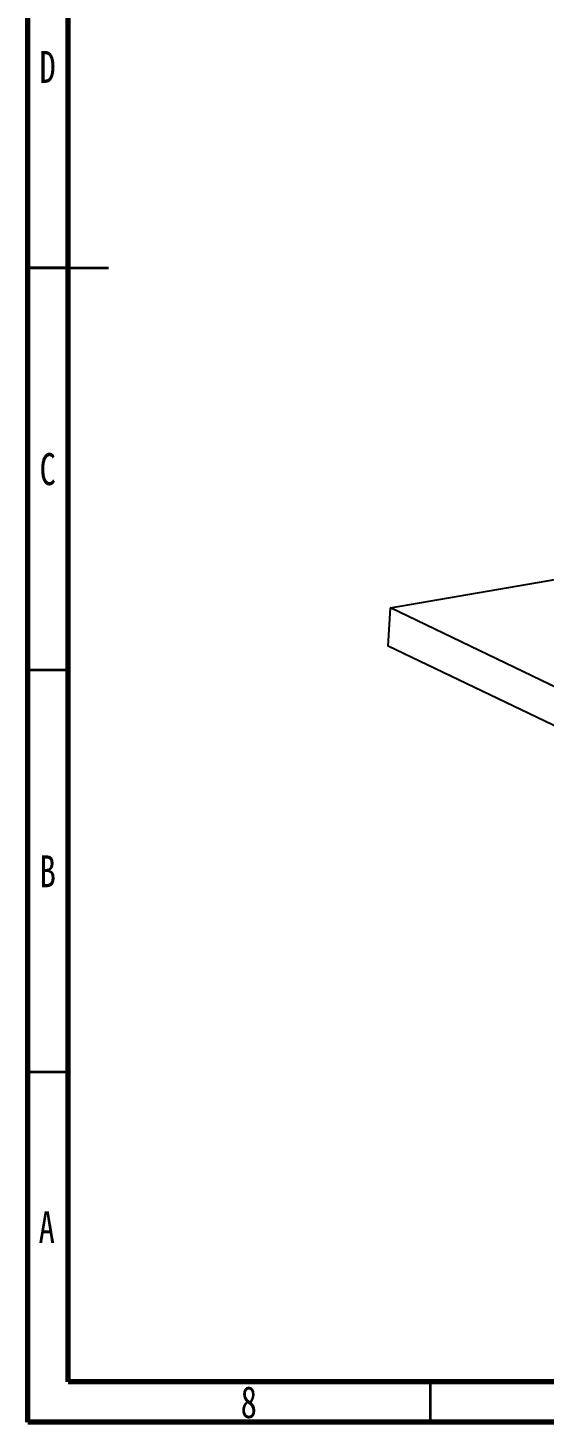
# Model space of a CAD drawing. Header units: millimetres. Extents: x 15 to 415, y 5 to 292.
# Drawn here: x 15 to 79.2, y 5 to 178.3 of the extents above; entities that cross this region are included whole.
import ezdxf

# ---------------------------------------------------------------- set-up
doc = ezdxf.new("R2010")
doc.units = ezdxf.units.MM
doc.styles.add('SLDTEXTSTYLE0', font='TXT', dxfattribs={"width": 0.75})

msp = doc.modelspace()

# ---------------------------------------------------------------- linework, layer by layer
at = {"color": 7, "linetype": 'Continuous', "lineweight": 70}
for p, q in [((15, 5), (15, 292)), ((20, 10), (20, 287)), ((410, 10), (20, 10)), ((415, 5), (15, 5))]:
    msp.add_line(p, q, dxfattribs=at)
at = {"color": 7, "linetype": 'Continuous', "lineweight": 35}
for p, q in [((15, 148.5), (25, 148.5)), ((20, 148.5), (15, 148.5)), ((20, 98.5), (15, 98.5)), ((20, 48.5), (15, 48.5)), ((65, 10), (65, 5))]:
    msp.add_line(p, q, dxfattribs=at)
at = {"color": 7, "linetype": 'Continuous', "lineweight": 25}
for p, q in [((60.08, 106.24), (83.31, 110.23)), ((59.8, 101.49), (60.08, 106.24)), ((118.85, 77.96), (60.08, 106.24)), ((118.56, 73.22), (59.8, 101.49))]:
    msp.add_line(p, q, dxfattribs=at)

# ---------------------------------------------------------------- texts
at = {"color": 7, "linetype": 'Continuous', "lineweight": 0, "char_height": 3.97, "attachment_point": 2, "style": 'SLDTEXTSTYLE0'}
for s, insert in [('D', (17.45, 175.47)), ('C', (17.46, 125.47)), ('B', (17.47, 75.47)), ('A', (17.34, 31.22)), ('8', (42.46, 9.47))]:
    msp.add_mtext(s, dxfattribs=dict(at, insert=insert))

doc.saveas('drawing.dxf')
